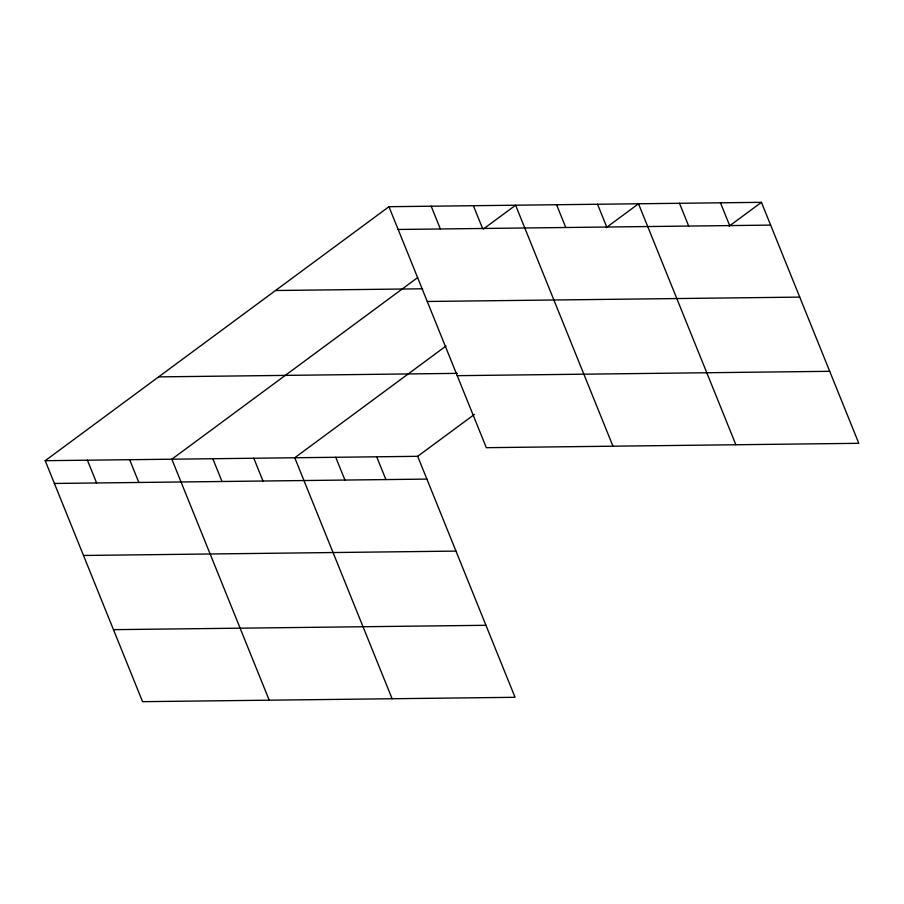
<?xml version="1.0" encoding="UTF-8"?>
<svg xmlns="http://www.w3.org/2000/svg" width="904" height="904" viewBox="0 0 904 904"><rect width="100%" height="100%" fill="white"/><g stroke="black" fill="none" stroke-linecap="round" stroke-linejoin="round"><path stroke-width="1.36" d="M45.2 460.69L417.682 456.317L515.043 697.3L142.561 701.673L45.2 460.69L388.957 206.7L761.439 202.326L858.8 443.31L486.318 447.683L388.957 206.7M417.727 277.528L171.839 459.209L269.211 700.182M483.346 229.04L515.596 205.219L612.957 446.192M446.045 345.983L294.76 457.763L392.121 698.747M606.268 227.605L638.518 203.773L735.879 444.757M417.682 456.317L474.408 414.416M729.189 226.158L761.439 202.326M398.155 229.469L770.637 225.107M275.517 290.512L422.643 288.794M427.253 301.484L799.735 297.111M158.641 376.878L457.367 373.363M457.221 375.668L829.702 371.307M54.398 483.459L426.88 479.097M83.496 555.474L455.978 551.101M113.475 629.659L485.956 625.297M720.465 202.812L729.664 225.582M679.492 203.287L688.69 226.068M597.544 204.247L606.742 227.028M556.57 204.733L565.768 227.503M473.38 205.705L482.589 228.486M431.174 206.202L440.372 228.983M376.708 456.802L385.906 479.572M335.734 457.277L344.944 480.058M253.787 458.238L262.996 481.018M212.813 458.723L222.022 481.493M129.634 459.695L138.832 482.476M87.417 460.192L96.615 482.973"/></g></svg>
